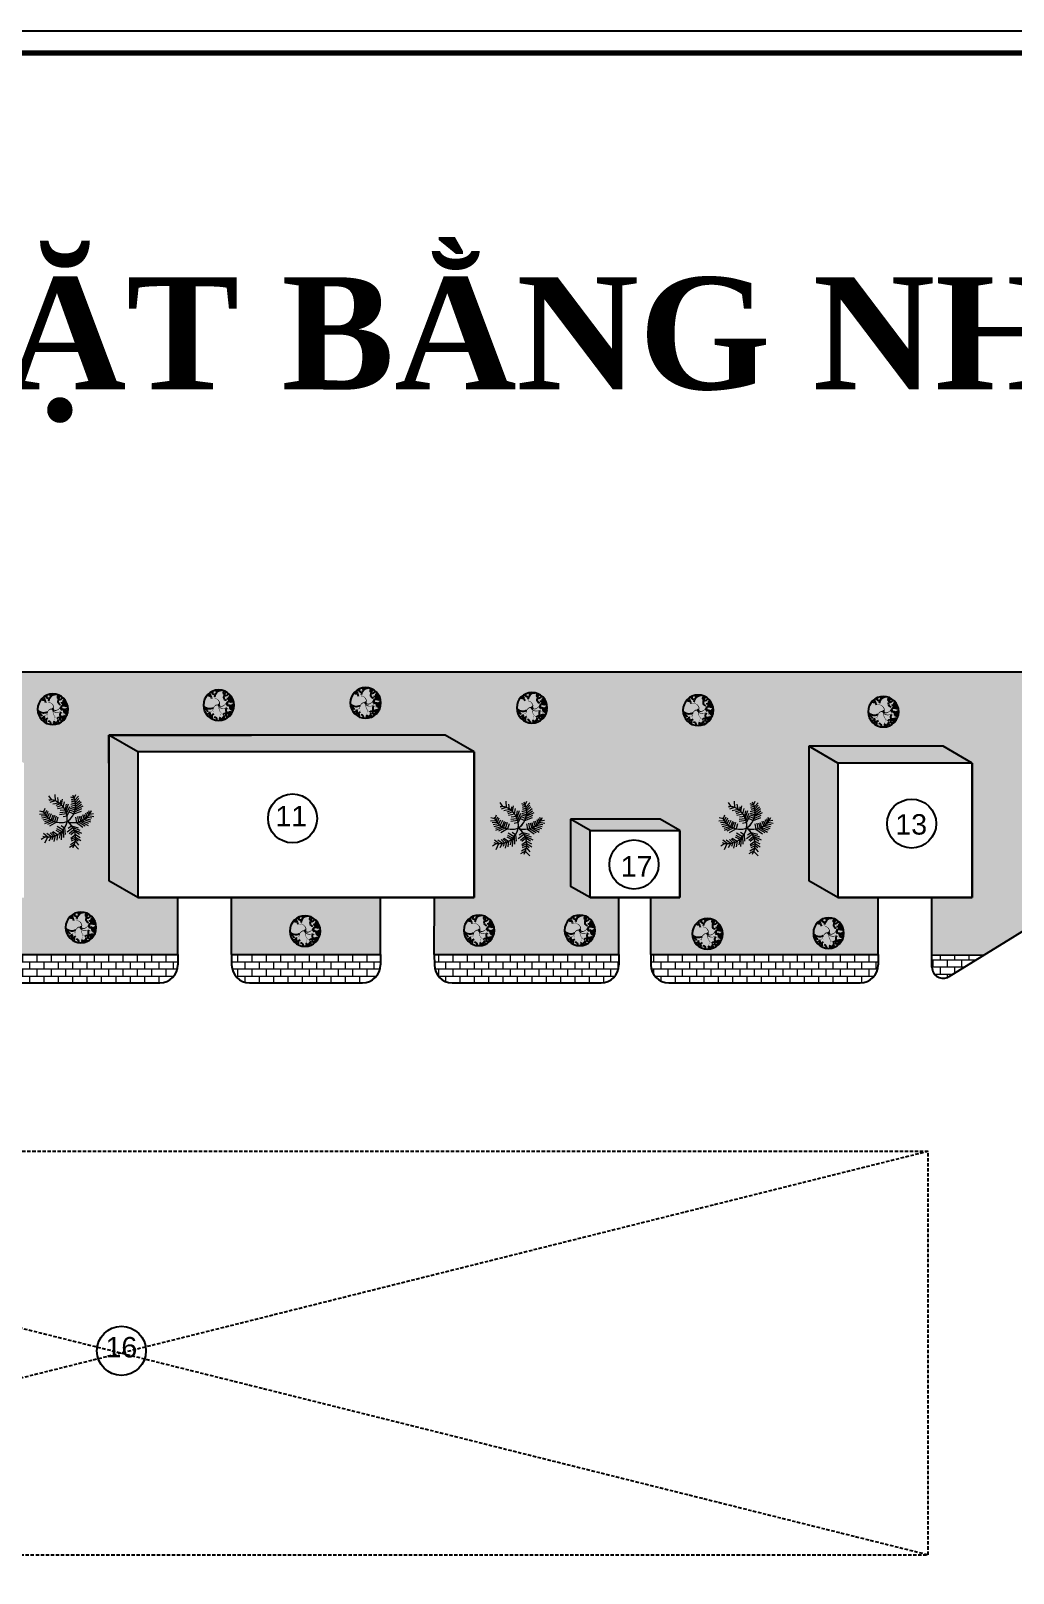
# Model space of a CAD drawing. Header units: inches. Extents: x -4475333 to 345677417, y -211198149 to 2125895.
# Drawn here: x -1334229 to -1290404, y 957343 to 1026164 of the extents above; entities that cross this region are included whole.
import ezdxf

# ---------------------------------------------------------------- set-up
doc = ezdxf.new("R2010")
doc.units = ezdxf.units.IN
doc.header["$LTSCALE"] = 150
doc.header["$MEASUREMENT"] = 0
doc.linetypes.add('DASHEDX2', pattern=[1.5, 1, -0.5])
for name, color, linetype in [('12132', 7, 'Continuous'), ('HATCH', 8, 'Continuous'), ('NET NHAP', 7, 'Continuous'), ('Thiet bi', 7, 'Continuous')]:
    doc.layers.add(name, color=color, linetype=linetype)
for name, color, linetype, lineweight in [('cay co', 3, 'Continuous', 20), ('cb', 1, 'Continuous', 50), ('K.Thuoc0.15', 2, 'Continuous', 13)]:
    doc.layers.add(name, color=color, linetype=linetype, lineweight=lineweight)
doc.styles.add('KICHTHUOC', font='times.ttf')
doc.styles.add('NAM', font='arial.ttf', dxfattribs={"height": 200})
pattern_1 = [(0, (-1371390.52, 1367666.05), (0, 320), []), (90, (-1371390.52, 1367666.05), (-320, 320), [320, -320])]

# ---------------------------------------------------------------- blocks, each defined once
blk = doc.blocks.new('A$C51A34F00')
at = {"layer": 'cay co', "lineweight": 9}
for p, q in [((1434, 5733), (1101, 6200)), ((1101, 5769), (1434, 5733)), ((1434, 5733), (1132, 5643)), ((1827, 5618), (1222, 5437)), ((1555, 5256), (2220, 5407)), ((1785, 6354), (1827, 5618)), ((2220, 5407), (2129, 6011)), ((2431, 5679), (2401, 5286)), ((2552, 5105), (2673, 5800)), ((2764, 4863), (2915, 5498)), ((3610, 6072), (4033, 5920)), ((3671, 5830), (4124, 5709)), ((3671, 5618), (4184, 5467)), ((3731, 5377), (4215, 5256)), ((4033, 5920), (4215, 6343)), ((4124, 5709), (4547, 6162)), ((4184, 5467), (4577, 5890)), ((4215, 5256), (4698, 5679)), ((4245, 5044), (4849, 5498)), ((619, 4072), (0, 4032)), ((484, 4295), (42, 4423)), ((773, 3873), (196, 3837)), ((926, 3712), (293, 3606)), ((635, 4718), (484, 4295)), ((813, 4500), (619, 4072)), ((982, 4366), (773, 3873)), ((1140, 4162), (926, 3712)), ((1377, 4124), (1111, 3561)), ((1564, 3971), (1340, 3412)), ((1743, 3903), (1500, 3321)), ((1940, 3858), (1744, 3237)), ((2401, 5286), (1887, 5075)), ((2146, 3728), (1988, 3154)), ((2038, 4924), (2582, 5135)), ((2099, 4742), (2764, 4863)), ((2341, 4017), (3157, 4138)), ((2371, 4259), (3066, 4350)), ((2401, 4531), (3006, 4591)), ((2734, 3806), (3217, 3897)), ((3006, 4591), (3126, 5226)), ((3066, 4350), (3368, 5286)), ((3157, 4138), (3519, 4954)), ((3217, 3866), (3580, 4591)), ((3459, 4350), (4003, 4108)), ((3489, 4591), (4094, 4350)), ((3580, 4773), (4184, 4591)), ((3640, 5195), (4245, 5044)), ((3640, 4954), (4215, 4773)), ((4003, 4108), (4880, 4440)), ((4094, 4350), (4910, 4742)), ((4184, 4591), (5061, 5044)), ((4187, 3705), (4288, 3118)), ((4215, 4773), (4880, 5226)), ((4404, 3814), (4539, 3177)), ((4606, 3839), (4790, 3236)), ((4790, 3889), (4958, 3311)), ((4991, 4024), (5201, 3437)), ((5192, 4049), (5360, 3579)), ((5360, 4233), (5519, 3722)), ((5519, 3722), (6089, 3630)), ((5535, 4350), (5687, 3906)), ((5687, 3906), (6298, 3806)), ((5703, 4507), (5812, 4071)), ((5812, 4071), (6265, 4155)), ((1111, 3561), (377, 3381)), ((958, 1417), (470, 1816)), ((1340, 3412), (568, 3185)), ((1500, 3321), (593, 2930)), ((846, 1856), (1402, 1461)), ((1744, 3237), (923, 2855)), ((1988, 3154), (1176, 2687)), ((1616, 1503), (1223, 1895)), ((1420, 1977), (1842, 1572)), ((1537, 2068), (2105, 1701)), ((1892, 2207), (2427, 1919)), ((1979, 2411), (2586, 2061)), ((2048, 2671), (2755, 2246)), ((2427, 1919), (2295, 1287)), ((2505, 2742), (2917, 2472)), ((2586, 2061), (2505, 1080)), ((2755, 2246), (2776, 1354)), ((2916, 2470), (2971, 1691)), ((3217, 2001), (3862, 2515)), ((3330, 2432), (3735, 2730)), ((3464, 1834), (4005, 2281)), ((3634, 1694), (4090, 2095)), ((3735, 2730), (4513, 2500)), ((3862, 2515), (4706, 2223)), ((4005, 2281), (4896, 1863)), ((4090, 2095), (4636, 1751)), ((4288, 3118), (5050, 2573)), ((4539, 3177), (5319, 2716)), ((4790, 3236), (5654, 2758)), ((4958, 3311), (5704, 3009)), ((5201, 3437), (5913, 3185)), ((5360, 3579), (5980, 3412)), ((700, 1437), (213, 1135)), ((379, 1532), (700, 1437)), ((637, 753), (958, 1417)), ((1402, 1461), (1086, 938)), ((1493, 1128), (1616, 1503)), ((1839, 1575), (1683, 887)), ((2105, 1701), (2001, 1057)), ((4037, 532), (3492, 214)), ((3604, 563), (4168, 946)), ((3635, 1299), (4178, 1702)), ((3673, 1161), (4204, 1417)), ((4197, 1170), (3692, 938)), ((4546, 0), (4037, 532)), ((4168, 946), (4548, 468)), ((4178, 1702), (4744, 1380)), ((4505, 924), (4197, 1170)), ((4204, 1417), (4794, 1031))]:
    blk.add_line(p, q, dxfattribs=at)
for centre, start, end in [((983, 3526), 352.15861, 78.46002), ((1951, 5083), 304.13422, 30.43563), ((2477, 5347), 202.8371, 289.13851), ((3955, 5347), 250.86149, 337.1629), ((1008, 3669), 262.14411, 348.44552), ((1951, 1353), 329.56437, 55.86578)]:
    blk.add_arc(centre, 2253, start, end, dxfattribs=at)
blk = doc.blocks.new('CAY6')
at = {"color": 3}
for points in [[(-851, 324, 0, 4.75, -0.117411), (-677, 401, 4.75, 9, -0.113734), (-529, 394, 9, 15.4, -0.04857), (-403, 346, 15.4, 18, -0.124462), (-362, 311, 18, 23.4, -0.142517), (-338, 239, 23.4, 30, 0.11679), (-312, 150, 30, 37.5, 0.058327), (-257, 73, 37.5, 45, 0.057981), (-185, 11, 45, 51.3, 0.142519), (-108, -14, 51.3, 60, 0.100124), (4, 5, 60, 60, 0)], [(-301, 851, 0, 0, -0.047364), (-273, 733, 0, 0, -0.075072), (-274, 656, 0, 0, -0.003543), (-289, 561, 0, 0, -0.010099), (-296, 528, 0, 2.51, -0.013906), (-312, 463, 2.51, 6, 0.01), (-335, 372, 6, 7.96, 0.046202), (-340, 331, 7.96, 12, 0.022337), (-340, 244, 12, 12, 0)], [(-136, -882, 0, 4.75, -0.101447), (-231, -747, 4.75, 9, -0.113734), (-257, -602, 9, 15.4, -0.04857), (-238, -468, 15.4, 18, -0.124462), (-213, -421, 18, 23.4, -0.142517), (-148, -381, 23.4, 30, 0.11679), (-66, -336, 30, 37.5, 0.058327), (-4, -265, 37.5, 45, 0.057981), (41, -181, 45, 51.3, 0.142519), (48, -100, 51.3, 60, 0.100124), (4, 5, 60, 60, 0)], [(-59, 901, 0, 1.39, 0), (-40, 858, 1.39, 2.61, 0), (-22, 821, 2.61, 3.67, 0), (-5, 788, 3.67, 4.61, 0), (10, 760, 4.61, 5.43, 0), (23, 736, 5.43, 6.17, 0), (36, 714, 6.17, 6.84, 0), (47, 695, 6.84, 7.45, 0), (57, 677, 7.45, 8.04, 0), (67, 659, 8.04, 8.59, 0), (75, 642, 8.59, 9.13, 0), (82, 625, 9.13, 9.65, 0), (88, 609, 9.65, 10.2, 0), (94, 593, 10.2, 10.7, 0), (99, 576, 10.7, 11.2, 0), (103, 560, 11.2, 11.7, 0), (107, 543, 11.7, 12.2, 0), (110, 526, 12.2, 12.7, 0), (112, 509, 12.7, 13.2, 0), (114, 492, 13.2, 13.6, 0), (115, 477, 13.6, 14.1, 0), (117, 462, 14.1, 14.4, 0), (118, 449, 14.4, 14.8, 0), (118, 439, 14.8, 15, 0), (119, 430, 15, 15, 0)], [(723, 533, 0, 4.75, -0.101447), (695, 371, 4.75, 9, -0.113734), (611, 249, 9, 15.4, -0.04857), (503, 168, 15.4, 18, -0.124462), (452, 152, 18, 23.4, -0.142517), (378, 170, 23.4, 30, 0.11679), (289, 195, 30, 37.5, 0.058327), (194, 189, 37.5, 45, 0.057981), (103, 161, 45, 51.3, 0.142519), (41, 109, 51.3, 60, 0.100124), (-2, 3, 60, 60, 0)], [(903, -6, 0, 4.75, -0.101447), (783, -119, 4.75, 9, -0.113734), (643, -166, 9, 15.4, -0.04857), (507, -166, 15.4, 18, -0.124462), (457, -148, 18, 23.4, -0.142517), (408, -90, 23.4, 30, 0.11679), (352, -16, 30, 37.5, 0.058327), (273, 36, 37.5, 45, 0.057981), (183, 68, 45, 51.3, 0.142519), (102, 63, 51.3, 60, 0.100124), (4, 5, 60, 60, 0)], [(565, 699, 0, 3.73, 0), (470, 663, 3.73, 6.94, 0), (390, 627, 6.94, 9.69, 0), (323, 593, 9.69, 12, 0), (268, 560, 12, 14, 0), (223, 529, 14, 15.8, 0), (187, 499, 15.8, 17.2, 0), (157, 472, 17.2, 18.5, 0), (133, 447, 18.5, 19.6, 0), (113, 424, 19.6, 20.6, 0), (96, 403, 20.6, 21.4, 0), (83, 384, 21.4, 22.2, 0), (71, 366, 22.2, 23, 0), (61, 348, 23, 23.7, 0), (53, 330, 23.7, 24.5, 0), (45, 310, 24.5, 25.3, 0), (38, 290, 25.3, 26.1, 0), (31, 267, 26.1, 27.1, 0), (24, 242, 27.1, 28.2, 0), (18, 214, 28.2, 29.4, 0), (12, 181, 29.4, 30.7, 0), (7, 144, 30.7, 32.3, 0), (3, 102, 32.3, 34, 0), (1, 54, 34, 36, 0), (0, 0, 36, 36, 0)], [(889, -188, 0, 0, -0.051925), (762, -147, 0, 0, -0.075072), (697, -106, 0, 0, -0.003543), (625, -42, 0, 0, -0.010099), (601, -19, 0, 2.51, -0.013906), (554, 29, 2.51, 6, 0.01), (489, 96, 6, 7.96, 0.046202), (457, 123, 7.96, 12, 0.022337), (384, 169, 12, 12, 0)], [(-752, -481, 0, 0, -0.047364), (-644, -427, 0, 0, -0.075072), (-569, -410, 0, 0, -0.003543), (-473, -405, 0, 0, -0.010099), (-439, -404, 0, 2.51, -0.013906), (-372, -405, 2.51, 6, 0.01), (-278, -407, 6, 7.96, 0.046202), (-237, -403, 7.96, 12, 0.022337), (-152, -384, 12, 12, 0)], [(602, -682, 0, 0, -0.051925), (525, -574, 0, 0, -0.075072), (498, -502, 0, 0, -0.003543), (479, -408, 0, 0, -0.010099), (473, -375, 0, 2.51, -0.013906), (464, -308, 2.51, 6, 0.01), (453, -215, 6, 7.96, 0.046202), (444, -175, 7.96, 12, 0.022337), (412, -94, 12, 12, 0)]]:
    blk.add_lwpolyline(points, format="xyseb", dxfattribs=at)
for radius in [910, 31.2]:
    blk.add_circle((0, 0), radius, dxfattribs=at)
for centre, radius, start, end in [((-541, -234), 457, 61.82792, 143.86289), ((-1003, 517), 363, 287.43552, 341.15458), ((-560, 650), 161, 206.97471, 283.83658), ((-699, 515), 180, 317.92006, 61.30615), ((577, 2099), 1803, 230.65193, 240.99299), ((-581, 705), 178, 325.9377, 27.67341), ((-292, 844), 160, 275.95756, 15.34599), ((-72, 1038), 322, 287.81554, 329.95009), ((213, 862), 135, 165.19548, 220.88456), ((360, 806), 125, 147.14461, 246.17038), ((438, 703), 240, 220.54801, 303.45319), ((448, 679), 140, 117.772, 215.04718), ((591, 588), 158, 146.30768, 234.23397), ((660, 313), 219, 124.85782, 221.24401), ((493, 725), 81.6, 236.54115, 344.15237), ((668, -73), 187, 136.93388, 223.87016), ((697, 688), 294, 226.92091, 288.64484), ((720, -144), 219, 88.00647, 184.39266), ((452, 611), 144, 304.85782, 28.41799), ((654, 376), 152, 42.30629, 123.45319), ((1470, -1593), 1803, 108.62854, 118.96959), ((538, 601), 103, 310.42465, 10.97116), ((953, 35), 291, 110.3981, 183.24598), ((830, 118), 158, 109.45634, 197.38262), ((796, 343), 164, 241.09804, 295.90732), ((733, 219), 144, 268.00647, 351.56665), ((902, 128), 178, 204.11093, 265.65001), ((833, 286), 81.6, 199.6898, 307.30102), ((752, 336), 72.8, 289.45634, 19.8214), ((-549, -721), 178, 68.93442, 138.39314), ((-2164, 100), 1803, 332.99072, 343.79308), ((-602, -759), 224, 347.05633, 4.76698), ((-291, -733), 88.3, 66.21783, 184.76698), ((187, -471), 425, 184.5943, 267.02359), ((-71, -822), 66.7, 129.08344, 263.45776), ((429, -726), 144, 128.29388, 234.04489), ((495, -457), 187, 100.08254, 187.01881), ((964, -400), 659, 187.01881, 217.14056), ((353, -781), 233, 18.51949, 96.97856), ((225, -2155), 1803, 71.77719, 82.11825), ((1008, 255), 659, 223.87016, 253.99191), ((788, -543), 291, 73.54675, 146.39463), ((748, -416), 233, 55.37084, 133.8299), ((803, -437), 178, 167.25958, 228.79867), ((776, -326), 144, 165.14523, 270.89624), ((847, -202), 164, 204.24669, 259.05597)]:
    blk.add_arc(centre, radius, start, end, dxfattribs=at)

msp = doc.modelspace()

# ---------------------------------------------------------------- hatches: boundary and pattern name
at = {"layer": '12132', "lineweight": 5}
h = msp.add_hatch(dxfattribs=at)
h.set_pattern_fill('GRASS,_O', scale=80)
h.set_pattern_definition([(90, (-1266597.6, 941849.9), (-1436.84, 1436.84), [381, -2492.68]), (45, (-1266597.6, 941849.9), (-1436.84, 1436.84), [381, -1651]), (135, (-1266597.6, 941849.9), (-1436.84, -1436.84), [381, -1651])])
h.paths.add_polyline_path([(-1265817.5, 942604.8), (-1268119, 942604.8), (-1268119, 941598.2), (-1268211.4, 941438.2), (-1267189.4, 940848.2), (-1267189.4, 930848.2), (-1265189.4, 930848.2), (-1265189.4, 936243.9), (-1265817.5, 936243.9)])
h.paths.add_polyline_path([(-1272988.7, 942091.8), (-1272988.7, 942618), (-1284089, 942648.2, 0.4142136), (-1284889, 941848.2), (-1284889, 934148.2, 0.4142136), (-1284089, 933348.2), (-1283488.5, 933348.2), (-1283488.5, 941598.2), (-1272119, 941598.2)])
h.paths.add_polyline_path([(-1283488.5, 928348.2), (-1284089, 928348.2, 0.4142136), (-1284889, 927548.2), (-1284889, 924015.7), (-1283488.5, 924015.7)], flags=17)
h.paths.add_polyline_path([(-1265189.4, 930848.2), (-1267189.4, 930848.2), (-1267189.4, 920848.2), (-1282189.4, 920848.2), (-1283488.5, 921598.2), (-1283488.5, 924015.7), (-1284889, 924015.7), (-1284889, 920999.6, 0.4142136), (-1284389, 920499.6), (-1265189.4, 920499.6)])
h.paths.add_polyline_path([(-1322634.1, 917548.2, 0.4142136), (-1323434.1, 918348.2), (-1333727.7, 918348.2, 0.4142136), (-1334527.7, 917548.2), (-1334527.7, 903176.2), (-1328056.8, 903176.2), (-1328056.8, 902548.2), (-1309642.9, 902548.2), (-1309642.9, 918348.2), (-1318569.5, 918348.2, 0.4142136), (-1319369.5, 917548.2), (-1319369.5, 915248.2), (-1313506.4, 915248.2), (-1311774.4, 914248.2), (-1311774.4, 904548.2), (-1328774.4, 904548.2), (-1330506.4, 905548.2), (-1330506.4, 915248.2), (-1322634.1, 915248.2)])
h.paths.add_polyline_path([(-1304607.5, 918348.2), (-1309642.9, 918348.2), (-1309642.9, 902548.2), (-1276333.8, 902548.2), (-1276333.8, 918348.2), (-1284889, 918348.2), (-1286658.5, 918348.2), (-1288221, 918348.2, 0.4142136), (-1289021, 917548.2), (-1289021, 917044.6), (-1279633, 917044.6), (-1278764.9, 916548.2), (-1278764.9, 904548.2), (-1306764.9, 904548.2), (-1307633, 905044.6), (-1307633, 917044.6), (-1303807.5, 917044.6), (-1303807.5, 917548.2, 0.4142136)])
h.paths.add_polyline_path([(-1292221, 918348.2), (-1299657.5, 918348.2, 0.4142136), (-1300307.5, 917698.2), (-1300307.5, 917044.6), (-1291421, 917044.6), (-1291421, 917548.2, 0.4142136)])
h.paths.add_polyline_path([(-1271817.5, 918348.2), (-1276333.8, 918348.2), (-1276333.8, 902548.2), (-1265189.4, 902548.2), (-1265189.4, 918348.2), (-1267773.7, 918348.2, 0.4142136), (-1268573.7, 917548.2), (-1268573.7, 913923.2), (-1267423.2, 913923.2), (-1266773.7, 913548.2), (-1266773.7, 904548.2), (-1272773.7, 904548.2), (-1273423.2, 904923.2), (-1273423.2, 913923.2), (-1271017.5, 913923.2), (-1271017.5, 917548.2, 0.4142136)])
h.paths.add_polyline_path([(-1378389.9, 939370.5, 0.4142136), (-1379289.9, 940270.5), (-1380189.9, 940270.5), (-1380189.9, 930770.5), (-1392189.9, 930770.5), (-1393489, 931520.5), (-1393489, 956520.5), (-1381489, 956520.5), (-1380189.9, 955770.5), (-1380189.9, 946270.5), (-1379289.9, 946270.5, 0.4142136), (-1378389.9, 947170.5), (-1378389.9, 957733.9), (-1395189.4, 957733.9), (-1395189.4, 902548.2), (-1378389.9, 902548.2), (-1378389.9, 904748.2, 0.4142136), (-1379189.9, 905548.2), (-1379645.9, 905548.2), (-1379645.9, 904548.2), (-1383645.9, 904548.2), (-1384515.6, 905041.8), (-1384515.6, 908041.8), (-1380515.6, 908041.8), (-1379645.9, 907548.2), (-1379645.9, 906548.2), (-1379189.9, 906548.2, 0.4142136), (-1378389.9, 907348.2), (-1378389.9, 918772.6, 0.4142136), (-1378889.9, 919272.6), (-1380189.9, 919272.6), (-1380189.9, 913972.6), (-1390189.9, 913972.6), (-1391489, 914722.6), (-1391489, 927722.6), (-1381489, 927722.6), (-1380189.9, 926972.6), (-1380189.9, 921672.6), (-1378889.9, 921672.6, 0.4142136), (-1378389.9, 922172.6)])
h.paths.add_polyline_path([(-1363771.1, 915851.3, 0.4142136), (-1364271.1, 916351.3), (-1367647.9, 916351.3, 0.4142136), (-1368447.9, 915551.3), (-1368447.9, 910995.9), (-1368389.9, 902548.2), (-1368332.1, 902548.2), (-1368332.1, 903176.2), (-1360332.1, 903176.2), (-1360332.1, 902548.2), (-1356529.2, 902548.2), (-1356529.2, 904548.2), (-1357398.8, 905041.8), (-1357398.8, 911002.2), (-1352982.4, 911002.2), (-1352982.4, 915551.3, 0.4142136), (-1353782.4, 916351.3), (-1360215.1, 916351.3, 0.4142136), (-1360715.1, 915851.3), (-1360715.1, 915043.4), (-1359945.2, 915043.4), (-1359076.4, 914548.2), (-1359076.4, 904548.2), (-1365076.4, 904548.2), (-1365945.2, 905043.4), (-1365945.2, 915043.4), (-1363771.1, 915043.4)])
h.paths.add_polyline_path([(-1339527.7, 915551.3, 0.4142136), (-1340327.7, 916351.3), (-1349782.4, 916351.3, 0.4142136), (-1350582.4, 915551.3), (-1350582.4, 911002.2), (-1348398.8, 911002.2), (-1347529.2, 910508.6), (-1347529.2, 904508.6), (-1345175.2, 904548.2), (-1346044.9, 905041.8), (-1346044.9, 908041.8), (-1342044.9, 908041.8), (-1341175.2, 907548.2), (-1341175.2, 906548.2), (-1340327.7, 906548.2, 0.4142136), (-1339527.7, 907348.2)])
h.paths.add_polyline_path([(-1349761.3, 904508.6), (-1356529.2, 904508.6), (-1356529.2, 902548.2), (-1349761.3, 902548.2)])
h.paths.add_polyline_path([(-1339527.7, 904748.2, 0.4142136), (-1340327.7, 905548.2), (-1341175.2, 905548.2), (-1341175.2, 904548.2), (-1345175.2, 904548.2), (-1347529.2, 904508.6), (-1349761.3, 904508.6), (-1349761.3, 902548.2), (-1339527.7, 902548.2)])
h.paths.add_polyline_path([(-1265189.4, 983745.7), (-1267189.4, 983745.7), (-1267189.4, 956745.7), (-1286189.4, 956745.7), (-1287485.9, 957500.2), (-1287485.9, 967746.3), (-1288387.1, 967745.7, 0.4138068), (-1289285.9, 966845.7), (-1289285.9, 956545.7, 0.4142136), (-1288485.9, 955745.7), (-1265189.4, 955745.7)])
h.paths.add_polyline_path([(-1327671.3, 987487.6), (-1329449.6, 987487.6), (-1330748.6, 988237.6), (-1330748.6, 993487.6), (-1334529.6, 993487.6), (-1334529.6, 987487.6), (-1336329.6, 987487.6), (-1336330.4, 984944.8), (-1327672, 984944.8)])
h.paths.add_polyline_path([(-1278407.7, 997548.2), (-1324389.7, 997548.2), (-1324389.7, 994737.6), (-1315748.6, 994737.6), (-1314449.6, 993987.6), (-1314449.6, 987487.6), (-1316227.8, 987487.6), (-1316228.6, 984944.8), (-1307992.7, 984944.8), (-1307991.9, 987487.6), (-1309281.6, 987487.6), (-1310147.6, 987987.6), (-1310147.6, 990987.6), (-1306147.6, 990987.6), (-1305281.6, 990487.6), (-1305281.6, 987487.6), (-1306571.3, 987487.6), (-1306572, 984944.8), (-1296427.3, 984944.8), (-1296426.5, 987487.6), (-1298226.5, 987487.6), (-1299525.6, 988237.6), (-1299525.6, 994237.6), (-1293525.6, 994237.6), (-1292226.5, 993487.6), (-1292226.5, 987487.6), (-1294026.5, 987487.6), (-1294027.3, 984944.8), (-1294027.2, 984932.1), (-1291710.6, 984919.7), (-1283912.6, 989734), (-1283912.6, 993460.2), (-1278407.7, 993460.2)])
h.paths.add_polyline_path([(-1265189.4, 997548.2), (-1278407.7, 997548.2), (-1278407.7, 993460.2), (-1271912.6, 993460.2), (-1265189.4, 993460.2)])
h.paths.add_polyline_path([(-1265189.4, 993460.2), (-1271912.6, 993460.2), (-1271912.6, 987460.2), (-1283753.6, 987460.2), (-1289045.8, 984239.8, 0.2617789), (-1289285.9, 983812.6), (-1289285.9, 974045.7, 0.4142136), (-1288785.9, 973545.7), (-1287485.9, 973545.7), (-1287485.9, 984500.2), (-1268485.9, 984500.2), (-1267189.4, 983745.7), (-1265189.4, 983745.7)])
h.paths.add_polyline_path([(-1378454.5, 983649.8), (-1380646.7, 987531.8), (-1389167.8, 987531.8), (-1390466.9, 988281.8), (-1390466.9, 994281.8), (-1384949.1, 994281.8), (-1384949.1, 997548.2), (-1395189.4, 997548.2), (-1395189.4, 957733.9), (-1378389.9, 957733.9), (-1378389.9, 960564.2, 0.4142136), (-1379189.9, 961364.2), (-1380189.9, 961364.2), (-1380189.9, 959564.2), (-1389189.9, 959564.2), (-1390489, 960314.2), (-1390489, 966314.2), (-1381489, 966314.2), (-1380189.9, 965564.2), (-1380189.9, 963764.2), (-1379189.9, 963764.2, 0.4142136), (-1378389.9, 964564.2), (-1378389.9, 970102.3, 0.4142136), (-1379189.9, 970902.3), (-1380189.9, 970902.3), (-1380189.9, 969102.3), (-1386189.9, 969102.3), (-1387489, 969852.3), (-1387489, 975852.3), (-1381489, 975852.3), (-1380189.9, 975102.3), (-1380189.9, 973302.3), (-1379189.9, 973302.3, 0.4142136), (-1378389.9, 974102.3), (-1378389.9, 979832.2, 0.4142136), (-1378889.9, 980332.2), (-1380189.9, 980332.2), (-1380189.9, 978893.3), (-1384189.9, 978893.3), (-1385055.9, 979393.3), (-1385055.9, 983393.3), (-1384189.9, 982893.3), (-1380189.9, 982893.3), (-1380189.9, 981544.9), (-1378889.9, 981544.9, 0.4142136), (-1378389.9, 982044.9), (-1378389.9, 983404, 0.129229)])
h.paths.add_polyline_path([(-1334529.6, 997548.2), (-1384949.1, 997548.2), (-1384949.1, 994281.8), (-1378466.9, 994281.8), (-1377167.8, 993531.8), (-1377167.8, 987531.8), (-1378074.2, 987531.8), (-1376580.3, 984945.5), (-1375447.4, 984945.5), (-1360153.8, 984945.5), (-1360153.1, 987487.6), (-1370953.1, 987487.6), (-1372252.1, 988237.6), (-1372252.1, 996237.6), (-1347252.1, 996237.6), (-1345953.1, 995487.6), (-1345953.1, 987487.6), (-1356753.1, 987487.6), (-1356753.9, 984945.5), (-1338730.4, 984944.8), (-1338729.6, 987487.6), (-1340529.6, 987487.6), (-1341828.7, 988237.6), (-1341828.7, 994237.6), (-1335828.7, 994237.6), (-1334529.6, 993487.6)])
h.paths.add_polyline_path([(-1324389.7, 997548.2), (-1334529.6, 997548.2), (-1334529.6, 993487.6), (-1330748.6, 993487.6), (-1330748.6, 994737.6), (-1324389.7, 994737.6)])
h.paths.add_polyline_path([(-1325271.3, 987487.6), (-1325272, 984944.8), (-1318628.6, 984944.8), (-1318627.8, 987487.6)])
h = msp.add_hatch(color=7, dxfattribs=at)
h.dxf.hatch_style = 1
h.paths.add_polyline_path([(-1266773.7, 913548.2), (-1267423.2, 913923.2), (-1273423.2, 913923.2), (-1272773.7, 913548.2)])
h.paths.add_polyline_path([(-1272773.7, 913548.2), (-1273423.2, 913923.2), (-1273423.2, 904923.2), (-1272773.7, 904548.2)])
h.paths.add_polyline_path([(-1343654.9, 905088), (-1342526.5, 905088), (-1342526.5, 907033.7), (-1343654.9, 907033.7)], flags=9)
h.paths.add_polyline_path([(-1331131.9, 969802.7), (-1329250.7, 969802.7), (-1329250.7, 971198.5), (-1331131.9, 971198.5)], flags=9)
h.paths.add_polyline_path([(-1332230.3, 936939.7), (-1331064.9, 936939.7), (-1331064.9, 938312.2), (-1332230.3, 938312.2)], flags=9)
h.paths.add_polyline_path([(-1274091.3, 993380), (-1272290.1, 993380), (-1272290.1, 995325.7), (-1274091.3, 995325.7)], flags=9)
h.paths.add_polyline_path([(-1312642.6, 988199.3), (-1310769.1, 988199.3), (-1310769.1, 989571.8), (-1312642.6, 989571.8)], flags=9)
h.paths.add_polyline_path([(-1270648.7, 908862.4), (-1269520.3, 908862.4), (-1269520.3, 910808.1), (-1270648.7, 910808.1)], flags=9)
h.paths.add_polyline_path([(-1382125.6, 905088), (-1380997.2, 905088), (-1380997.2, 907033.7), (-1382125.6, 907033.7)], flags=9)
h.paths.add_polyline_path([(-1363204.7, 990986.7), (-1361331.3, 990986.7), (-1361331.3, 992359.1), (-1363204.7, 992359.1)], flags=9)
h.paths.add_polyline_path([(-1300393.7, 990050.3), (-1298512.2, 990050.3), (-1298512.2, 991447), (-1300393.7, 991447)], flags=9)
h.paths.add_polyline_path([(-1342904.1, 989858), (-1341030.6, 989858), (-1341030.6, 991230.4), (-1342904.1, 991230.4)], flags=9)
h.paths.add_polyline_path([(-1328048.9, 990438.2), (-1326175.4, 990438.2), (-1326175.4, 991810.6), (-1328048.9, 991810.6)], flags=9)
h.paths.add_polyline_path([(-1384428.3, 977745.9), (-1382547, 977745.9), (-1382547, 979141.7), (-1384428.3, 979141.7)], flags=9)
h.paths.add_polyline_path([(-1384610.7, 965769.7), (-1383438.8, 965824.3), (-1383503.7, 967218.6), (-1384675.7, 967164)], flags=9)
h.paths.add_polyline_path([(-1382710.2, 988729.2), (-1381537, 988729.2), (-1381537, 990125), (-1382710.2, 990125)], flags=9)
h.paths.add_polyline_path([(-1374051, 913871.5), (-1372177.5, 913871.5), (-1372177.5, 915244), (-1374051, 915244)], flags=9)
h.paths.add_polyline_path([(-1385804.8, 945606), (-1384631.5, 945606), (-1384631.5, 947001.7), (-1385804.8, 947001.7)], flags=9)
h.paths.add_polyline_path([(-1274280.3, 935613), (-1273122.6, 935613), (-1273122.6, 936962.1), (-1274280.3, 936962.1)], flags=9)
h.paths.add_polyline_path([(-1276081.5, 972418.4), (-1274208, 972418.4), (-1274208, 973790.8), (-1276081.5, 973790.8)], flags=9)
h.paths.add_polyline_path([(-1385501, 921809.8), (-1383627.6, 921809.8), (-1383627.6, 923182.3), (-1385501, 923182.3)], flags=9)
h.paths.add_polyline_path([(-1363255.1, 909237.2), (-1361454, 909237.2), (-1361454, 911182.8), (-1363255.1, 911182.8)], flags=9)
h.paths.add_polyline_path([(-1352790.3, 906621.1), (-1350989.2, 906621.1), (-1350989.2, 908566.8), (-1352790.3, 908566.8)], flags=9)
h.paths.add_polyline_path([(-1293409.6, 910716.6), (-1292246, 910716.6), (-1292246, 912083.5), (-1293409.6, 912083.5)], flags=9)
h.paths.add_polyline_path([(-1321473, 909538.8), (-1320344.6, 909538.8), (-1320344.6, 911484.5), (-1321473, 911484.5)], flags=9)
h = msp.add_hatch(color=7, dxfattribs=at)
h.dxf.hatch_style = 1
h.paths.add_polyline_path([(-1315748.6, 994737.6), (-1330748.6, 994737.6), (-1329449.6, 993987.6), (-1314449.6, 993987.6)])
h = msp.add_hatch(color=7, dxfattribs=at)
h.dxf.hatch_style = 1
h.paths.add_polyline_path([(-1329449.6, 993987.6), (-1330748.6, 994737.6), (-1330748.6, 988237.6), (-1329449.6, 987487.6)])
h = msp.add_hatch(color=7, dxfattribs=at)
h.dxf.hatch_style = 1
h.paths.add_polyline_path([(-1292226.5, 993487.6), (-1298226.5, 993487.6), (-1299525.6, 994237.6), (-1293525.6, 994237.6)])
h = msp.add_hatch(color=7, dxfattribs=at)
h.dxf.hatch_style = 1
h.paths.add_polyline_path([(-1298226.5, 987487.6), (-1299525.6, 988237.6), (-1299525.6, 994237.6), (-1298226.5, 993487.6)])
h = msp.add_hatch(dxfattribs=at)
h.set_pattern_fill('ANSI31')
h.set_pattern_definition([(45, (-1369890.52048, 1367666.04692), (-0.08838834765, 0.08838834765), [])])
h.paths.add_polyline_path([(-1309281.6, 987487.6), (-1310147.6, 987987.6), (-1310147.6, 990987.6), (-1309281.6, 990487.6)])
h = msp.add_hatch(color=7, dxfattribs=at)
h.dxf.hatch_style = 1
h.paths.add_polyline_path([(-1309281.6, 990487.6), (-1310147.6, 990987.6), (-1306147.6, 990987.6), (-1305281.6, 990487.6)])
h = msp.add_hatch(dxfattribs=at)
h.set_pattern_fill('AR-B816', scale=40)
h.set_pattern_definition(pattern_1)
edge = h.paths.add_edge_path()
edge.add_line((-1335529.6, 983687.6), (-1328471.3, 983687.6))
edge.add_arc((-1328471.3, 984487.6), 800, 270, 360)
edge.add_line((-1327671.3, 984487.6), (-1327672, 984944.8))
edge.add_line((-1327672, 984944.8), (-1336330.4, 984944.8))
edge.add_line((-1336330.4, 984944.8), (-1336329.6, 984487.6))
edge.add_arc((-1335529.6, 984487.6), 800, 180, 270)
h = msp.add_hatch(dxfattribs=at)
h.set_pattern_fill('AR-B816', scale=40)
h.set_pattern_definition(pattern_1)
edge = h.paths.add_edge_path()
edge.add_line((-1324471.3, 983687.6), (-1319427.8, 983687.6))
edge.add_arc((-1319427.8, 984487.6), 800, 270, 360)
edge.add_line((-1318627.8, 984487.6), (-1318628.6, 984944.8))
edge.add_line((-1318628.6, 984944.8), (-1325272, 984944.8))
edge.add_line((-1325272, 984944.8), (-1325271.3, 984487.6))
edge.add_arc((-1324471.3, 984487.6), 800, 180, 270)
h = msp.add_hatch(dxfattribs=at)
h.set_pattern_fill('AR-B816', scale=40)
h.set_pattern_definition(pattern_1)
edge = h.paths.add_edge_path()
edge.add_line((-1315427.8, 983687.6), (-1308791.9, 983687.6))
edge.add_arc((-1308791.9, 984487.6), 800, 270, 360)
edge.add_line((-1307991.9, 984487.6), (-1307992.7, 984944.8))
edge.add_line((-1307992.7, 984944.8), (-1316228.6, 984944.8))
edge.add_line((-1316228.6, 984944.8), (-1316227.8, 984487.6))
edge.add_arc((-1315427.8, 984487.6), 800, 180, 270)
h = msp.add_hatch(dxfattribs=at)
h.set_pattern_fill('AR-B816', scale=40)
h.set_pattern_definition(pattern_1)
edge = h.paths.add_edge_path()
edge.add_line((-1305771.3, 983687.6), (-1297226.5, 983687.6))
edge.add_arc((-1297226.5, 984487.6), 800, 270, 360)
edge.add_line((-1296426.5, 984487.6), (-1296427.3, 984944.8))
edge.add_line((-1296427.3, 984944.8), (-1306572, 984944.8))
edge.add_line((-1306572, 984944.8), (-1306571.3, 984487.6))
edge.add_arc((-1305771.3, 984487.6), 800, 180, 270)
h = msp.add_hatch(dxfattribs=at)
h.set_pattern_fill('AR-B816', scale=40)
h.set_pattern_definition([(0, (-1375891.9, 1327435.7), (0, 320), []), (90, (-1375891.9, 1327435.7), (-320, 320), [320, -320])])
h.paths.add_polyline_path([(-1291710.6, 984919.7), (-1294027.2, 984932.1), (-1294026.4, 984385.5, 0.5866829), (-1293263.7, 983960.8)])

# ---------------------------------------------------------------- linework, layer by layer
at = {"lineweight": 0}
msp.add_line((-1265189.4, 997548.2), (-1395189.4, 997548.2), dxfattribs=at)
for p, q in [((-1329449.6, 993987.6), (-1330748.6, 994737.6)), ((-1315748.6, 994737.6), (-1330748.6, 994737.6)), ((-1330748.6, 994737.6), (-1330748.6, 988237.6)), ((-1314449.6, 993987.6), (-1315748.6, 994737.6)), ((-1314449.6, 993987.6), (-1329449.6, 993987.6)), ((-1329449.6, 993987.6), (-1329449.6, 987487.6)), ((-1293525.6, 994237.6), (-1299525.6, 994237.6)), ((-1299525.6, 994237.6), (-1299525.6, 988237.6)), ((-1298226.5, 993487.6), (-1299525.6, 994237.6)), ((-1292226.5, 993487.6), (-1293525.6, 994237.6)), ((-1292226.5, 993487.6), (-1298226.5, 993487.6)), ((-1298226.5, 993487.6), (-1298226.5, 987487.6)), ((-1309281.6, 990487.6), (-1310147.6, 990987.6)), ((-1305281.6, 990487.6), (-1306147.6, 990987.6)), ((-1329449.6, 987487.6), (-1330748.6, 988237.6)), ((-1309281.6, 987487.6), (-1310147.6, 987987.6)), ((-1298226.5, 987487.6), (-1299525.6, 988237.6))]:
    msp.add_line(p, q)
at = {"color": 7, "lineweight": 30, "ltscale": 3}
for p, q in [((-1314449.6, 987487.6), (-1314449.6, 993987.6)), ((-1292226.5, 987487.6), (-1292226.5, 993487.6)), ((-1305281.6, 990487.6), (-1305281.6, 987487.6)), ((-1329449.6, 987487.6), (-1314449.6, 987487.6)), ((-1305281.6, 987487.6), (-1309281.6, 987487.6)), ((-1298226.5, 987487.6), (-1292226.5, 987487.6))]:
    msp.add_line(p, q, dxfattribs=at)
at = {"color": 7}
for p, q in [((-1306147.6, 990987.6), (-1310147.6, 990987.6)), ((-1310147.6, 990987.6), (-1310147.6, 987987.6)), ((-1309281.6, 990487.6), (-1305281.6, 990487.6)), ((-1309281.6, 987487.6), (-1309281.6, 990487.6)), ((-1327672, 984944.8), (-1327671.3, 987487.6)), ((-1325272, 984944.8), (-1325271.3, 987487.6)), ((-1318628.6, 984944.8), (-1318627.8, 987487.6)), ((-1316228.6, 984944.8), (-1316227.8, 987487.6)), ((-1307992.7, 984944.8), (-1307991.9, 987487.6)), ((-1306572, 984944.8), (-1306571.3, 987487.6)), ((-1296427.3, 984944.8), (-1296426.5, 987487.6)), ((-1294027.3, 984944.8), (-1294026.5, 987487.6)), ((-1336330.4, 984944.8), (-1327672, 984944.8)), ((-1327672, 984944.8), (-1327671.3, 984487.6)), ((-1325272, 984944.8), (-1325271.3, 984487.6)), ((-1325272, 984944.8), (-1318628.6, 984944.8)), ((-1318628.6, 984944.8), (-1318627.8, 984487.6)), ((-1316228.6, 984944.8), (-1316227.8, 984487.6)), ((-1316228.6, 984944.8), (-1307992.7, 984944.8)), ((-1307992.7, 984944.8), (-1307991.9, 984487.6)), ((-1306572, 984944.8), (-1306571.3, 984487.6)), ((-1306572, 984944.8), (-1296427.3, 984944.8)), ((-1296427.3, 984944.8), (-1296426.5, 984487.6)), ((-1294026.4, 984385.5), (-1294027.3, 984944.8)), ((-1335529.6, 983687.6), (-1328471.3, 983687.6)), ((-1324471.3, 983687.6), (-1319427.8, 983687.6)), ((-1315427.8, 983687.6), (-1308791.9, 983687.6)), ((-1305771.3, 983687.6), (-1297226.5, 983687.6))]:
    msp.add_line(p, q, dxfattribs=at)
at = {"color": 0}
for p, q in [((-1293263.7, 983960.8), (-1283912.6, 989734)), ((-1294027.2, 984932.1), (-1291710.6, 984919.7))]:
    msp.add_line(p, q, dxfattribs=at)
at = {"color": 7, "linetype": 'DASHEDX2'}
for p, q in [((-1294189.4, 976164.6), (-1366189.4, 976164.6)), ((-1366189.4, 976164.6), (-1294189.4, 958164.6)), ((-1294189.4, 976164.6), (-1366189.4, 958164.6)), ((-1294189.4, 958164.6), (-1294189.4, 976164.6)), ((-1366189.4, 958164.6), (-1294189.4, 958164.6))]:
    msp.add_line(p, q, dxfattribs=at)
for points in [[(-1431480.4, 858164.4), (-1431480.4, 1026164.4), (-1193880.4, 1026164.4), (-1193880.4, 858164.4), (-1431480.4, 858164.4)], [(-1395189.4, 902548.2), (-1265189.4, 902548.2), (-1265189.4, 997548.2), (-1395189.4, 997548.2)]]:
    msp.add_lwpolyline(points, close=True)
at = {"lineweight": 70}
msp.add_lwpolyline([(-1426480.4, 859164.4), (-1194880.4, 859164.4), (-1194880.4, 1025164.4), (-1426480.4, 1025164.4)], close=True, dxfattribs=at)
at = {"color": 4}
for centre in [(-1322552.3, 991022.3), (-1294932.3, 990789), (-1307321.1, 988965.3), (-1330189.4, 967262)]:
    msp.add_circle(centre, 1094.8, dxfattribs=at)
at = {"color": 7}
for centre, start, end in [((-1328471.3, 984487.6), 270, 0), ((-1324471.3, 984487.6), 180, 270), ((-1319427.8, 984487.6), 270, 0), ((-1315427.8, 984487.6), 180, 270), ((-1308791.9, 984487.6), 270, 0), ((-1305771.3, 984487.6), 180, 270), ((-1297226.5, 984487.6), 270, 0)]:
    msp.add_arc(centre, 800, start, end, dxfattribs=at)
at = {"color": 0}
msp.add_arc((-1293526.4, 984386.3), 500, 180.092834, 301.690518, dxfattribs=at)
at = {"layer": 'cay co', "lineweight": 9}
for centre, start_param, end_param in [((-1333467.1, 991000.5), 5.9017717, 6.0817821), ((-1333467.1, 991000.5), 5.7027563, 5.9017717), ((-1333467.1, 991000.5), 5.6069712, 5.7027563), ((-1333095.4, 991598.7), 5.0988099, 5.2435549), ((-1333095.4, 991598.7), 4.9947514, 5.0988099), ((-1333095.4, 991598.7), 4.885362, 4.9947514), ((-1333095.4, 991598.7), 4.7908762, 4.885362), ((-1312970.6, 991303.2), 5.0988099, 5.2435549), ((-1302781.8, 991303.2), 5.0988099, 5.2435549), ((-1332893.6, 991699.9), 1.9693737, 2.0563217), ((-1332893.6, 991699.9), 2.0563217, 2.172006), ((-1332893.6, 991699.9), 2.172006, 2.2838806), ((-1332893.6, 991699.9), 2.2838806, 2.3827491), ((-1332893.6, 991699.9), 2.3827491, 2.4868332), ((-1333467.1, 991000.5), 5.5096281, 5.6069712), ((-1333467.1, 991000.5), 5.504097, 5.5096281), ((-1333467.1, 991000.5), 5.3665051, 5.504097), ((-1333467.1, 991000.5), 5.2032738, 5.3665051), ((-1333467.1, 991000.5), 5.0965475, 5.2032738), ((-1333467.1, 991000.5), 4.9874217, 5.0965475), ((-1333467.1, 991000.5), 4.8768673, 4.9874217), ((-1333467.1, 991000.5), 4.5755384, 4.8768673), ((-1333095.4, 991598.7), 3.7373112, 4.2683915), ((-1333095.4, 991598.7), 4.2683915, 4.3826632), ((-1333095.4, 991598.7), 4.3826632, 4.4965848), ((-1333095.4, 991598.7), 4.4965848, 4.5782607), ((-1333095.4, 991598.7), 4.5782607, 4.6995561), ((-1333095.4, 991598.7), 4.6995561, 4.7908762), ((-1332326.2, 991699.9), 3.814041, 3.9085159), ((-1332326.2, 991699.9), 3.9085159, 4.0186469), ((-1332326.2, 991699.9), 4.0186469, 4.1106274), ((-1332326.2, 991699.9), 4.1106274, 4.3138356), ((-1312768.8, 991404.5), 1.9693737, 2.0563217), ((-1313342.3, 990705), 5.9017717, 6.0817821), ((-1313342.3, 990705), 5.7027563, 5.9017717), ((-1313342.3, 990705), 5.6069712, 5.7027563), ((-1313342.3, 990705), 5.5096281, 5.6069712), ((-1313342.3, 990705), 5.504097, 5.5096281), ((-1313342.3, 990705), 5.3665051, 5.504097), ((-1313342.3, 990705), 5.2032738, 5.3665051), ((-1313342.3, 990705), 5.0965475, 5.2032738), ((-1312970.6, 991303.2), 4.9947514, 5.0988099), ((-1312970.6, 991303.2), 4.3826632, 4.4965848), ((-1312970.6, 991303.2), 4.885362, 4.9947514), ((-1312970.6, 991303.2), 4.4965848, 4.5782607), ((-1312970.6, 991303.2), 4.7908762, 4.885362), ((-1312970.6, 991303.2), 4.5782607, 4.6995561), ((-1312970.6, 991303.2), 4.6995561, 4.7908762), ((-1312201.4, 991404.5), 4.1106274, 4.3138356), ((-1302579.9, 991404.5), 1.9693737, 2.0563217), ((-1303153.5, 990705), 5.9017717, 6.0817821), ((-1303153.5, 990705), 5.7027563, 5.9017717), ((-1303153.5, 990705), 5.6069712, 5.7027563), ((-1303153.5, 990705), 5.5096281, 5.6069712), ((-1303153.5, 990705), 5.504097, 5.5096281), ((-1303153.5, 990705), 5.3665051, 5.504097), ((-1303153.5, 990705), 5.2032738, 5.3665051), ((-1303153.5, 990705), 5.0965475, 5.2032738), ((-1302781.8, 991303.2), 4.9947514, 5.0988099), ((-1302781.8, 991303.2), 4.3826632, 4.4965848), ((-1302781.8, 991303.2), 4.885362, 4.9947514), ((-1302781.8, 991303.2), 4.4965848, 4.5782607), ((-1302781.8, 991303.2), 4.7908762, 4.885362), ((-1302781.8, 991303.2), 4.5782607, 4.6995561), ((-1302781.8, 991303.2), 4.6995561, 4.7908762), ((-1302012.5, 991404.5), 4.1106274, 4.3138356), ((-1332893.6, 991699.9), 2.4868332, 2.606537), ((-1332893.6, 991699.9), 2.606537, 2.6907886), ((-1332893.6, 991699.9), 2.6907886, 2.7979464), ((-1332893.6, 991699.9), 2.7979464, 2.9188792), ((-1332893.6, 991699.9), 2.9188792, 3.4756174), ((-1333457.7, 991055.8), 3.6499829, 3.8228967), ((-1333457.7, 991055.8), 3.8228967, 3.9171528), ((-1333457.7, 991055.8), 3.9171528, 4.028626), ((-1333457.7, 991055.8), 4.028626, 4.1509212), ((-1333457.7, 991055.8), 4.1509212, 4.152274), ((-1333457.7, 991055.8), 4.152274, 4.5107064), ((-1332326.2, 991699.9), 2.8075919, 3.2899317), ((-1333095.4, 990166.2), 5.3698408, 5.6874472), ((-1333095.4, 990166.2), 5.2495586, 5.3698408), ((-1333095.4, 990166.2), 5.1367056, 5.2495586), ((-1333095.4, 990166.2), 5.0444743, 5.1367056), ((-1333095.4, 990166.2), 4.8680703, 5.0444743), ((-1332326.2, 991699.9), 3.2899317, 3.4073038), ((-1332326.2, 991699.9), 3.4073038, 3.5191255), ((-1332326.2, 991699.9), 3.5191255, 3.6007526), ((-1332326.2, 991699.9), 3.6007526, 3.7225744), ((-1332326.2, 991699.9), 3.7225744, 3.814041), ((-1312768.8, 991404.5), 2.0563217, 2.172006), ((-1312768.8, 991404.5), 2.172006, 2.2838806), ((-1312768.8, 991404.5), 2.2838806, 2.3827491), ((-1312768.8, 991404.5), 2.3827491, 2.4868332), ((-1312768.8, 991404.5), 2.4868332, 2.606537), ((-1312768.8, 991404.5), 2.606537, 2.6907886), ((-1312768.8, 991404.5), 2.6907886, 2.7979464), ((-1312768.8, 991404.5), 2.7979464, 2.9188792), ((-1312768.8, 991404.5), 2.9188792, 3.4756174), ((-1313332.8, 990760.3), 4.152274, 4.5107064), ((-1313342.3, 990705), 4.9874217, 5.0965475), ((-1313342.3, 990705), 4.8768673, 4.9874217), ((-1313342.3, 990705), 4.5755384, 4.8768673), ((-1312970.6, 991303.2), 3.7373112, 4.2683915), ((-1312201.4, 991404.5), 2.8075919, 3.2899317), ((-1312970.6, 989870.7), 5.3698408, 5.6874472), ((-1312970.6, 989870.7), 5.2495586, 5.3698408), ((-1312970.6, 991303.2), 4.2683915, 4.3826632), ((-1312201.4, 991404.5), 3.2899317, 3.4073038), ((-1312201.4, 991404.5), 3.4073038, 3.5191255), ((-1312201.4, 991404.5), 3.5191255, 3.6007526), ((-1312201.4, 991404.5), 3.6007526, 3.7225744), ((-1312201.4, 991404.5), 3.7225744, 3.814041), ((-1312201.4, 991404.5), 3.814041, 3.9085159), ((-1312201.4, 991404.5), 3.9085159, 4.0186469), ((-1312201.4, 991404.5), 4.0186469, 4.1106274), ((-1302579.9, 991404.5), 2.0563217, 2.172006), ((-1302579.9, 991404.5), 2.172006, 2.2838806), ((-1302579.9, 991404.5), 2.2838806, 2.3827491), ((-1302579.9, 991404.5), 2.3827491, 2.4868332), ((-1302579.9, 991404.5), 2.4868332, 2.606537), ((-1302579.9, 991404.5), 2.606537, 2.6907886), ((-1302579.9, 991404.5), 2.6907886, 2.7979464), ((-1302579.9, 991404.5), 2.7979464, 2.9188792), ((-1302579.9, 991404.5), 2.9188792, 3.4756174), ((-1303144, 990760.3), 4.152274, 4.5107064), ((-1303153.5, 990705), 4.9874217, 5.0965475), ((-1303153.5, 990705), 4.8768673, 4.9874217), ((-1303153.5, 990705), 4.5755384, 4.8768673), ((-1302781.8, 991303.2), 3.7373112, 4.2683915), ((-1302012.5, 991404.5), 2.8075919, 3.2899317), ((-1302781.8, 989870.7), 5.3698408, 5.6874472), ((-1302781.8, 989870.7), 5.2495586, 5.3698408), ((-1302781.8, 991303.2), 4.2683915, 4.3826632), ((-1302012.5, 991404.5), 3.2899317, 3.4073038), ((-1302012.5, 991404.5), 3.4073038, 3.5191255), ((-1302012.5, 991404.5), 3.5191255, 3.6007526), ((-1302012.5, 991404.5), 3.6007526, 3.7225744), ((-1302012.5, 991404.5), 3.7225744, 3.814041), ((-1302012.5, 991404.5), 3.814041, 3.9085159), ((-1302012.5, 991404.5), 3.9085159, 4.0186469), ((-1302012.5, 991404.5), 4.0186469, 4.1106274), ((-1333457.7, 991055.8), 3.0044627, 3.1194282), ((-1333457.7, 991055.8), 3.1194282, 3.3143402), ((-1333457.7, 991055.8), 3.3143402, 3.414283), ((-1333457.7, 991055.8), 3.414283, 3.5192165), ((-1333457.7, 991055.8), 3.5192165, 3.6499829), ((-1333095.4, 990166.2), 4.1812035, 4.3349595), ((-1333095.4, 990166.2), 4.3349595, 4.5309727), ((-1333095.4, 990166.2), 4.5309727, 4.6309748), ((-1333095.4, 990166.2), 4.7408595, 4.8680703), ((-1333095.4, 990166.2), 4.6309748, 4.7408595), ((-1313332.8, 990760.3), 3.0044627, 3.1194282), ((-1313332.8, 990760.3), 3.1194282, 3.3143402), ((-1313332.8, 990760.3), 3.3143402, 3.414283), ((-1313332.8, 990760.3), 3.414283, 3.5192165), ((-1313332.8, 990760.3), 3.5192165, 3.6499829), ((-1313332.8, 990760.3), 3.6499829, 3.8228967), ((-1313332.8, 990760.3), 3.8228967, 3.9171528), ((-1313332.8, 990760.3), 3.9171528, 4.028626), ((-1313332.8, 990760.3), 4.028626, 4.1509212), ((-1313332.8, 990760.3), 4.1509212, 4.152274), ((-1312970.6, 989870.7), 5.1367056, 5.2495586), ((-1312970.6, 989870.7), 5.0444743, 5.1367056), ((-1312970.6, 989870.7), 4.3349595, 4.5309727), ((-1312970.6, 989870.7), 4.8680703, 5.0444743), ((-1312970.6, 989870.7), 4.5309727, 4.6309748), ((-1312970.6, 989870.7), 4.7408595, 4.8680703), ((-1312970.6, 989870.7), 4.6309748, 4.7408595), ((-1303144, 990760.3), 3.0044627, 3.1194282), ((-1303144, 990760.3), 3.1194282, 3.3143402), ((-1303144, 990760.3), 3.3143402, 3.414283), ((-1303144, 990760.3), 3.414283, 3.5192165), ((-1303144, 990760.3), 3.5192165, 3.6499829), ((-1303144, 990760.3), 3.6499829, 3.8228967), ((-1303144, 990760.3), 3.8228967, 3.9171528), ((-1303144, 990760.3), 3.9171528, 4.028626), ((-1303144, 990760.3), 4.028626, 4.1509212), ((-1303144, 990760.3), 4.1509212, 4.152274), ((-1302781.8, 989870.7), 5.1367056, 5.2495586), ((-1302781.8, 989870.7), 5.0444743, 5.1367056), ((-1302781.8, 989870.7), 4.3349595, 4.5309727), ((-1302781.8, 989870.7), 4.8680703, 5.0444743), ((-1302781.8, 989870.7), 4.5309727, 4.6309748), ((-1302781.8, 989870.7), 4.7408595, 4.8680703), ((-1302781.8, 989870.7), 4.6309748, 4.7408595), ((-1312970.6, 989870.7), 4.1812035, 4.3349595), ((-1302781.8, 989870.7), 4.1812035, 4.3349595)]:
    msp.add_ellipse(centre, major_axis=(0, 865.3), ratio=1, start_param=start_param, end_param=end_param, dxfattribs=at)
at = {"layer": 'NET NHAP', "color": 44, "lineweight": 25}
for p, q in [((-1330748.6, 993487.6), (-1330748.6, 994737.6)), ((-1330748.6, 994737.6), (-1324389.7, 994737.6))]:
    msp.add_line(p, q, dxfattribs=at)

# ---------------------------------------------------------------- block references
at = {"layer": 'HATCH', "lineweight": 30, "xscale": -0.75, "yscale": 0.75, "zscale": 0.75, "rotation": 180}
for p in [(-1333246.6, 995890.3), (-1325846.9, 996073.5), (-1319295.6, 996173.8), (-1311870.7, 995958), (-1304456.7, 995845.4), (-1296191.2, 995783.5), (-1331995.5, 986158.6), (-1321994.9, 985996), (-1314231.8, 986025.7), (-1309737.2, 986025.7), (-1304040.8, 985868.5), (-1298635.5, 985904.8)]:
    msp.add_blockref('CAY6', p, dxfattribs=at)
at = {"layer": 'Thiet bi', "lineweight": 30, "ltscale": 1000, "xscale": 0.3839999996125698, "yscale": 0.3839999996125698, "zscale": 0.3839999996125698}
for p in [(-1333844.7, 989646.7), (-1313719.9, 989351.2), (-1303531.1, 989351.2)]:
    msp.add_blockref('A$C51A34F00', p, dxfattribs=at)

# ---------------------------------------------------------------- texts
at = {"color": 4, "style": 'NAM'}
for s, p in [('11', (-1323318.8, 990666.9)), ('13', (-1295659.6, 990299.2)), ('17', (-1307912.4, 988428.1))]:
    msp.add_text(s, height=911.25, dxfattribs=at).set_placement(p)
at = {"layer": 'cb', "color": 4, "style": 'NAM'}
msp.add_text('16', height=911.25, dxfattribs=at).set_placement((-1330899.3, 966971.4))
at = {"layer": 'K.Thuoc0.15', "color": 7, "insert": (-1396896.7, 1015170.7), "char_height": 5000, "width": 198272.749, "attachment_point": 1, "style": 'KICHTHUOC'}
msp.add_mtext('\\pt5.5555e+005;{\\fTimes New Roman|b1|i0|c0|p18;BẢN VẼ TỔNG MẶT BẰNG NHÀ MÁY}', dxfattribs=at)

doc.saveas('drawing.dxf')
